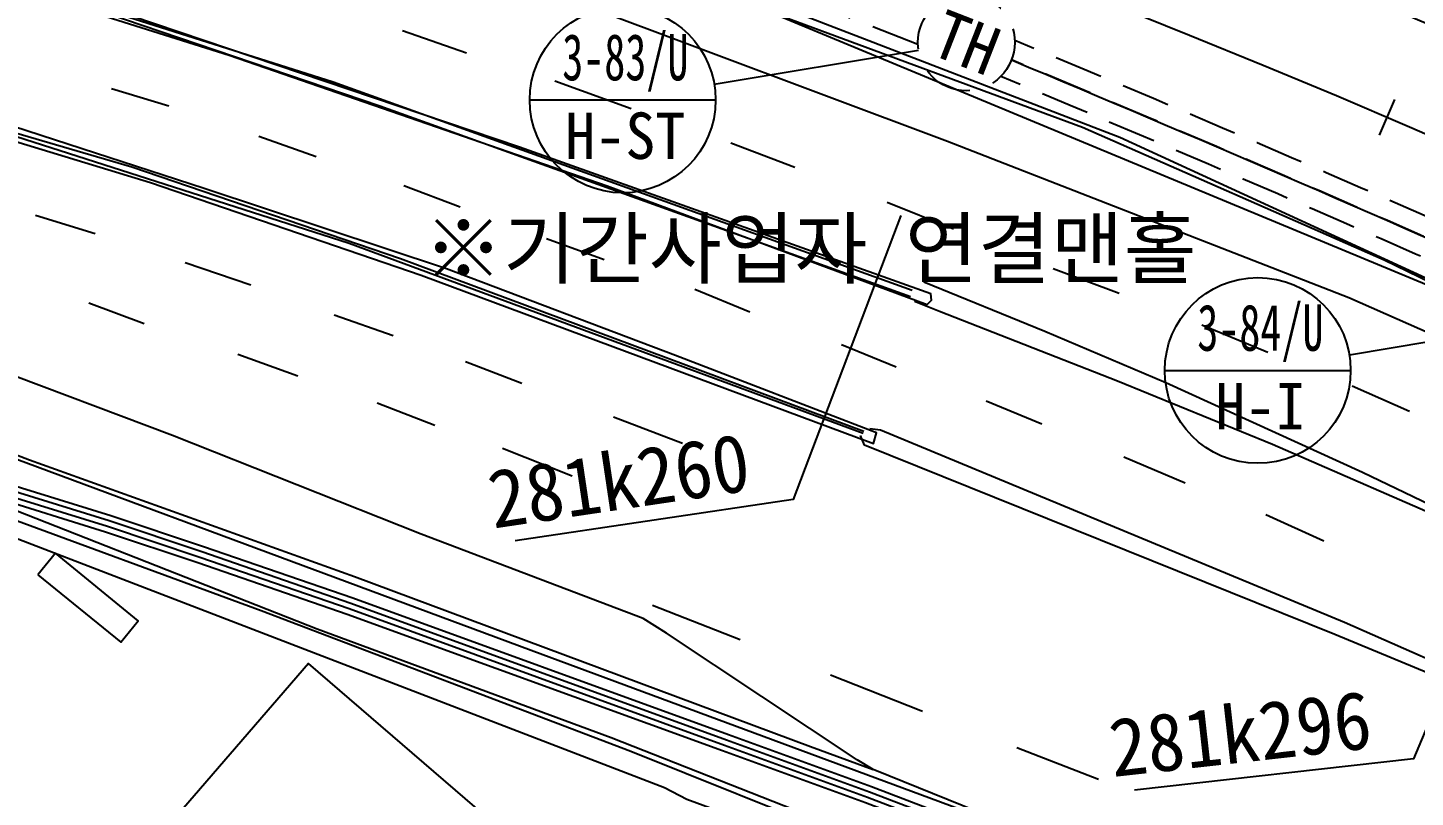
# Model space of a CAD drawing. Header units: millimetres. Extents: x 2406 to 3202, y 1103 to 1810.
# Drawn here: x 3056.2 to 3127.8, y 1412.8 to 1452.6 of the extents above; entities that cross this region are included whole.
import ezdxf
from ezdxf.enums import TextEntityAlignment as Align
from ezdxf.xclip import XClip

# ---------------------------------------------------------------- set-up
doc = ezdxf.new("R2010")
doc.units = ezdxf.units.MM
doc.header["$LTSCALE"] = 10
doc.header["$MEASUREMENT"] = 0
doc.header["$XCLIPFRAME"] = 2
doc.linetypes.add('HIDDEN', pattern=[0.375, 0.25, -0.125])
for name, color, linetype in [('TD-MANH', 4, 'Continuous'), ('TN-CABL', 4, 'Continuous'), ('TN-LEAT', 3, 'Continuous'), ('TZ-BASE', 253, 'Continuous'), ('TZ-CABL', 4, 'Continuous')]:
    doc.layers.add(name, color=color, linetype=linetype)
doc.layers.add('TX-PAPR', color=2, linetype='Continuous', plot=False)
doc.styles.get("Standard").update_dxf_attribs({"font": 'GulimChe.ttf'})
doc.styles.add('SYMBTEXT', font='GulimChe.ttf')
doc.linetypes.add('ZIGZAG', pattern='A,0.0001,-0.2,[131,ltypeshp.shx,S=0.2,R=0,X=-0.2,Y=0],-0.4,[131,ltypeshp.shx,S=0.2,R=180,X=0.2,Y=0],-0.2', length=0.8001)

# ---------------------------------------------------------------- blocks, each defined once
blk = doc.blocks.new('JD-222')
at = {"layer": 'TZ-BASE'}
blk.add_line((670.3214197814523, 0.7776537580357399), (669.5354705321079, -1.061444873688743), dxfattribs=at)
for points in [[(690.7257280136109, 2.577683471958153, 0.1193015426704877), (436.9497550432861, 53.22305429240805)], [(435.4838729317707, 50.76658465526998, -0.1194371848992386), (689.5266980143206, -0.00270831846864894, -0.1194371848992386)]]:
    blk.add_lwpolyline(points, format="xyb", dxfattribs=at)
for points, elevation in [([(519.9489970172872, -2.549836491205497), (524.0343380390841, -3.120968236704357), (543.514741401159, -6.205053159268573), (552.8419949486561, -8.008480318414513), (565.9758470528468, -10.52196409096359), (575.9293501172506, -12.53021234591142), (578.960794378916, -13.12062136366148), (582.2106148384919, -13.87578408652917), (584.7527933763922, -14.5202720783418), (587.7271352518001, -15.41112420568243), (592.9104699366144, -17.06310330232373), (598.1656392705045, -18.90356190872262), (604.0213534788054, -20.71261842027889), (608.8047976408561, -22.31312463921495), (616.5180900770356, -24.9782240112545), (635.923163084808, -32.03734027483733), (643.3029570981162, -34.72655022310209), (654.136937013769, -38.87933390584658), (660.1485434506321, -41.10687498154584), (662.6063071453827, -41.9590820792655), (664.5774747012474, -42.91220468963729), (668.1878166674287, -45.06101943243993), (668.4990663151548, -45.25392841428402)], 44.99999999999999), ([(668.3717334596731, -45.52795713348314), (668.0320652611845, -45.31743465727777), (664.4351944257505, -43.17663770547369), (662.4914792618947, -42.23678920505336), (660.0472731810878, -41.38928308652248), (654.0311278854497, -39.16006018256303), (643.1979054786789, -35.00756685956731), (635.820527194126, -32.31923722274951), (616.4178181685566, -25.26098090576124), (608.7082135705859, -22.59715575692826), (603.9294696590223, -20.99822220820352), (598.0717505661887, -19.18854631058639), (592.8153216364153, -17.34764656989137), (587.6385415038094, -15.69775647280039), (584.6728574433073, -14.80949746788247), (582.1397951750259, -14.167320615059), (578.898147649481, -13.41405704169301), (575.8710073799011, -12.82448627625126), (565.91798445725, -10.81633489619708), (552.78532525638, -8.303079412638908), (543.4627957792545, -6.500565656111576), (523.9901108712656, -3.417702698556241), (519.9182050308737, -2.84844919477473)], 43.99999999999999), ([(668.244400603784, -45.80198585349717), (667.8763138484501, -45.57384987987461), (664.2929141517379, -43.44107072171755), (662.3766513786395, -42.51449633130687), (659.9460029121547, -41.6716911913536), (653.9253187545983, -39.4407864579407), (643.0928538546723, -35.2885834959161), (635.717891458422, -32.60113421914866), (616.3175462499203, -25.54373779697926), (608.6116294985695, -22.88118687429233), (603.8375858367363, -21.28382599569159), (597.9778618607379, -19.47353071239195), (592.7201733370603, -17.63218983809929), (587.5499477573903, -15.98438874064595), (584.5929215109209, -15.09872285815072), (582.0689755155181, -14.45885714440374), (578.8355009199586, -13.70749271946261), (575.8126646446763, -13.11876020679483), (565.8601218734111, -11.1107057040208), (552.7286555715546, -8.597678509890102), (543.4108501555456, -6.796078152750852), (523.9458836996637, -3.714437159447698), (519.8874130433833, -3.147061898169341)], 42.99999999999999), ([(668.117067747371, -46.07601457461715), (667.7205624432245, -45.83026510817581), (664.1506338771724, -43.70550373775768), (662.2618234954134, -42.79220345721114), (659.8447326423484, -41.95409929568996), (653.8195096314303, -39.72151273477357), (642.9878022335179, -35.56960013159551), (635.6152558083704, -32.88303123399965), (616.2172743300907, -25.82649468741147), (608.5150454311806, -23.16521799314069), (603.7457020157599, -21.56942978414008), (597.8839731548796, -19.75851511344081), (592.6250250394514, -17.91673310680198), (587.4613540131832, -16.2710210098885), (584.5129855787964, -15.38794824830256), (581.9981558502186, -14.75039367206045), (578.7728541915712, -14.00092839758145), (575.7543219193467, -13.41303414001595), (565.8022592950729, -11.40507651251392), (552.6719859048608, -8.892277609586017), (543.3589045354165, -7.091590649884893), (523.9016565328347, -4.011171621270478), (519.8566210569115, -3.445674601767678)], 41.99999999999999)]:
    blk.add_lwpolyline(points, dxfattribs=dict(at, elevation=elevation))
at = {"layer": 'TZ-BASE', "elevation": 43.40296406527988, "flags": 128}
blk.add_lwpolyline([(600.245916104177, -23.78076771833003), (604.5241619283624, -27.26609654634376), (605.4303470847954, -26.15375413335278), (601.1521035485493, -22.6684237223526), (600.245916104177, -23.78076771833003)], dxfattribs=at)
at = {"layer": 'TZ-BASE', "extrusion": (0.01321061711711246, -0.005191350660075458, 0.9998992596625468), "elevation": 54.66633146001183, "flags": 128}
blk.add_lwpolyline([(631.3254171123198, -25.05771997053751), (635.8531850554559, -26.83680893964617)], dxfattribs=at)
at = {"layer": 'TZ-BASE', "extrusion": (0.0003994758552825001, -0.0009803051789767552, 0.9999994397102416), "elevation": 44.39878124911245, "flags": 128}
blk.add_lwpolyline([(604.9430337746873, -67.51083511833033), (628.275041020494, -40.44512155284577), (614.2014170804883, -28.31294942474523), (590.3078738066723, -56.03005886634854), (601.1153865977739, -65.34667880897668)], dxfattribs=at)
at = {"layer": 'TZ-BASE', "extrusion": (0.140071537681369, 0.3200783129964195, 0.93697910215807), "elevation": 123.6922386049175, "flags": 128}
blk.add_lwpolyline([(-599.0115400076252, -199.9135196645766), (-604.027163769995, -200.1174513166459), (-604.1115890852368, -200.121326268411)], dxfattribs=at)
at = {"layer": 'TZ-BASE', "extrusion": (0.01493788366647614, -0.005785765806628875, 0.9998716840403062), "elevation": 55.79893619580199, "flags": 128}
blk.add_lwpolyline([(650.05706162295, -32.38830407290305), (654.276370727883, -34.0223241556397)], dxfattribs=at)
at = {"layer": 'TZ-BASE'}
for points in [[(520.4736368380254, 30.36541783920256, 50.99567282367171), (530.2029470324924, 29.70784872688819, 50.6918515263818), (540.8728034523083, 28.60975402107579, 50.37165662624394), (553.9037360568473, 26.31320520717418, 49.9332079277597), (570.3897327179147, 22.93574179671123, 49.33648106841187), (590.2836380883236, 17.80868122400716, 48.65060903800292), (608.3005803042906, 12.3769990549772, 48.05570146786041), (628.2002381562779, 5.755358973401599, 46.83495841108481), (647.2354343789921, -1.369605150423013, 46.12725491021192), (667.9602482532791, -9.455184280959656, 45.80887929927938), (681.4614919127489, -15.41628456959734, 45.74338488788755), (682.1837702867633, -15.80354118227842, 45.74019290163247)], [(413.1489524278441, 141.3212055445765, 53.22430210019946), (405.6630440042645, 143.8547793195467, 53.99750001246419), (399.12285973088, 144.8601542096294, 55.06542277599218), (406.9240510915697, 131.1134343698795, 56.77737391820655), (428.4856706990977, 92.92907159004244, 57.09938810754974), (460.8391402919369, 35.47270427268813, 56.04783894686971), (462.7846950507665, 32.72566792773432, 54.77069792472891), (465.6165428225941, 29.8339329471637, 54.5742146905534), (468.3584642463538, 28.70284280658234, 54.30677917737007), (471.3959714079101, 28.49128845712403, 54.24674263359422), (478.4504377389385, 29.69010570150567, 53.7773660186194), (495.4561165191699, 32.61857342714211, 53.45171325086555), (505.5404952695535, 34.54107549984474, 52.87863715118699), (511.7023036467144, 35.24398269457743, 52.64394884369958), (517.6066997512826, 35.30579401328578, 52.46565850157736), (522.654104597721, 34.76900698320242, 52.46565850157736), (530.0877326965856, 33.56722402054584, 52.40926053621217), (552.108833198552, 29.30704917936237, 51.412290051692), (576.6137932029378, 24.50232408940792, 50.86104542247738), (591.3743215202994, 21.50915222801268, 50.23884851425494), (598.45152731298, 19.43269896184211, 49.96413584425029), (638.4579361854994, 5.144268847856438, 48.12301516845758), (672.8918099399598, -9.154278430476552, 47.3589137022195), (682.8428197850299, -14.38522311212728, 47.28544898583052)], [(683.042258813075, -13.95601714481018, 45.76082978891199), (669.789764717425, -7.513903644954553, 45.81069858848471), (654.2018548947235, -0.6661442772019655, 45.92531380842043), (635.5204577816185, 6.267267791001359, 46.53477569220556), (612.1799822011963, 14.53735664646956, 47.80463955752505), (594.0983052320662, 20.76438868316473, 48.58147604820043), (588.73453556202, 22.05969749833457, 48.82889938012514), (571.8148426341068, 25.36181140132248, 49.15637143708432), (548.0126300055126, 30.01289363906835, 50.26431856312954), (533.8412219379097, 32.98745551920729, 50.63727285022194), (524.5244945054583, 34.3925729340408, 50.89925049578928), (519.4711338072375, 35.18429236277007, 51.12302306804472)], [(683.0714909002418, -13.89310776157072, 45.73753284671535), (674.9327672832005, -9.833467743679648, 45.7342884418609), (656.1382009896624, -1.178305189270759, 45.90348233795648), (636.5043855399999, 6.405944271798944, 46.37103966372597), (619.1831141352595, 12.33578718034551, 47.17152691407063), (593.0111776743142, 21.47965763468528, 48.35406489753433), (570.2322743483237, 25.99512618934386, 49.17820290754826), (547.6612096258323, 30.49350337340729, 49.90409930047444), (526.5814265977533, 34.53971697218367, 50.81556319234416), (517.3636476467072, 35.53277347152471, 50.99749211287704), (509.1760070874298, 35.28710688094725, 51.25946975844438), (496.654820873955, 33.13679043744924, 51.53054385003837), (482.1648122849292, 30.39656853271299, 52.15637933667146), (473.3552261540317, 28.98046924191294, 52.48203210442531), (469.0792418730853, 28.77612044714624, 52.7967691369472), (465.9265586475085, 30.03170854810742, 52.92775795973087), (464.1808466054208, 31.27629260142567, 52.92775795973087)], [(514.1800207930792, 21.91803391990834, 45.62513108954118), (525.5053429431864, 21.71091995254392, 45.62513108954118), (535.143179540959, 20.88134915093542, 45.62513108954118), (548.2287942428375, 19.03473796418984, 45.62513108954118), (561.3283985329035, 16.313625610288, 45.66151687364776), (577.7318109396147, 12.54115607199492, 45.66879403046907), (593.1352106679988, 8.435170951881446, 45.67607118729038), (610.1303540095978, 3.077137003070675, 45.76703564755682), (629.6501308950828, -3.683867533487501, 45.76703564755682), (646.180350020004, -9.813706167886266, 45.9053016271618), (646.402658961917, -9.594216454628622, 45.9053016271618), (646.3717161522072, -9.265577530255541, 45.9053016271618), (625.1140074677242, -1.679145794099895, 46.57843863313345), (605.0434275428415, 5.09957912133541, 47.71003651884795), (586.5632413345447, 10.58497352001723, 48.56328315614714), (568.1265416570532, 15.24896976785385, 48.9908161193994), (551.3273533783504, 18.71452977697481, 49.64939881172842), (534.1989748459891, 21.37000597748556, 50.1733541028631), (519.4278793109406, 22.17691222499707, 50.60634493373135)], [(520.6453185722639, 14.40813068320858, 50.56632057121412), (530.2376124771836, 13.74147661830648, 50.51719976267024), (540.4726183435996, 12.61273886574781, 50.23702922504961), (552.4323075269058, 10.37120398151455, 49.99142518233023), (572.4250213028863, 6.043447418138385, 49.36922827410778), (589.6558359082264, 1.492814271390671, 48.63423543515496), (606.0551105991763, -3.505535717820749, 47.88832686097017), (620.0406205356994, -8.290005574643146, 46.93683860658322), (643.4100697076356, -16.9926618016616, 46.14544780226521), (643.5654876727785, -16.43490356008988, 46.14544780226521), (633.181114634237, -12.44233839516528, 45.78886711802077), (621.3505956691806, -7.961102625762578, 45.71609554980762), (608.8345928445633, -3.81465616018977, 45.85981939702859), (598.9844399658323, -0.6114032406476326, 45.83071076974333), (588.282540479413, 2.320319355872925, 45.23762248880615), (576.3793756538653, 5.571132198441774, 45.64696256000512), (566.9119690024818, 7.693865647772327, 45.6833483441117), (550.9383779045602, 11.10612185671926, 45.68516763331703), (541.038729035994, 13.21501096707652, 45.7088183929863), (531.8001128787, 14.2042189820495, 45.56691383497066), (523.5826269953395, 15.07636733894469, 45.49050368834685)], [(642.8813268134836, -16.47439936635783, 46.8531513031381), (616.324254203937, -6.656455364893191, 47.92471264507675), (596.3907555522164, -0.259280871192459, 49.14909428026301), (576.3628431352554, 5.327787431102479, 50.0405459908741), (553.3583885867556, 10.46320327857393, 50.71186370764042), (538.3187730538484, 13.13843123576953, 50.90106978499461), (528.5968245640688, 14.16929085878655, 51.20307179307919), (518.2898496198177, 14.55426423228346, 51.49051948752113)], [(511.0690519942727, 22.1713541392528, 51.26492762606037), (523.7151036857977, 22.15384364948841, 50.748249491747), (535.7079418412468, 21.27941013156669, 50.31889723928941), (551.347140450991, 18.78330820199335, 50.05873888292739), (568.686221343145, 15.05378613865469, 49.65121810093375), (590.5076327447605, 9.618333771562902, 48.89803236992763), (615.4898895709193, 1.689383218501462, 48.00294208090587), (645.4024726339267, -9.068531844444806, 46.53295640300023)], [(642.90602369525, -16.37399984430522, 46.25278586537961), (618.9776985780627, -7.44491332420148, 47.1315025515534), (605.0891268082778, -2.713950399571331, 47.7828080870611), (589.8372924696596, 1.749006613856182, 48.7379349198587), (571.7794926993374, 6.448285437683808, 49.62210947364849), (550.7987842658767, 11.0478499418823, 50.07693177498068), (537.6766087528667, 13.44762051536236, 50.40622312114519), (526.2042079703242, 14.6106193480955, 50.65728503148055), (511.955431000737, 14.70798397174804, 51.23945757718577), (499.2111622473167, 13.69536660111044, 51.57602608017159), (488.913640855375, 11.91221736947773, 52.55662296184379), (487.2941627166874, 13.01171523606172, 52.68215391701148), (486.4218365398992, 17.40457216993673, 52.68215391701148), (487.1586997465638, 18.93058318382828, 52.63485239767294), (487.6874646009237, 19.35750908928458, 52.57845443230774), (500.8603573534929, 21.39044330650358, 51.08117941632216), (511.8948574810638, 22.15849729956244, 50.77553882982693), (523.4753005394887, 22.14756264322205, 50.22793277902296), (538.0515909696696, 20.99849419575185, 49.71853180153091), (553.9599392457167, 18.23492926481413, 49.3637704064918), (575.2267535759893, 13.58790513681015, 48.75612781191199), (594.3488953570195, 8.463286350655835, 48.06479791388706), (617.9083282728097, 0.4627947603585199, 46.71124674512245), (645.3263015167613, -9.389647027652245, 45.9053016271618)], [(619.0815242979152, 4.34273072463111, 47.16788833565997), (622.3841303538065, 3.192385889240541, 46.89317566565533)], [(620.0497645713913, -21.6826381238352, 46.52040993192984), (607.2014576362562, -16.58124734146986, 47.07146600777755), (597.7663708246837, -13.031576813024, 47.97929132123661), (587.4090122682101, -10.00560164265335, 48.49051158793399), (570.3382962531468, -5.303742038697237, 49.2436973189401), (551.3815112532757, -1.167193662637146, 49.99324447153555), (533.31680381755, 1.845170734130079, 50.14242618637251), (521.725156825385, 2.820240480621578, 50.56995914962478), (511.7075184446876, 2.911340832069982, 50.84103324121876), (503.5688905383286, 2.264402812405024, 51.2412768663911), (491.3412592922978, 0.2840583696961403, 51.71974992739256), (478.0616188638669, -2.188705284555908, 52.30192247309777), (470.4133342109562, -4.39635740176891, 52.78039553409923), (457.0960748401412, -9.372996814840008, 53.00598739556001), (450.3674234536302, -12.46218773155124, 53.26978433033268), (438.9508402356005, -19.49074701665086, 53.51720766225739), (427.2492091993918, -28.06183563426021, 53.51720766225739), (372.0969729005883, -72.21960297209444, 54.36135785352994), (370.192561628035, -73.7829169856268, 54.41047866207381), (369.8950361544557, -74.6758400463732, 54.41047866207381), (369.9709053441766, -75.55590133176884, 54.41047866207381), (371.9154360207031, -77.07119584045722, 54.62333549909728)], [(626.9512129554932, 1.745519444404636, 46.68577669624785), (630.8956454620056, 0.3163972656766418, 46.49475132968833)], [(607.0116294617474, 0.4323313021741342, 45.78158996119945), (604.0411449858802, 1.329723066504812, 45.78158996119945)], [(383.3366664411733, -66.62958423656528, 54.90499999999999), (408.116015332489, -47.7230026506877, 54.37955074558322), (424.2030861163803, -35.30320733887493, 54.20671827107699), (435.1915394415846, -26.9715295653441, 54.17215177617575), (444.150771075103, -20.67459804780083, 53.93200560107235), (449.7232212292438, -17.44535103344242, 53.75371525895013), (456.206992028543, -14.18657975815586, 53.48809903497213), (462.3419542151387, -11.46667075838195, 53.41350817755365), (469.3631332402292, -8.618213263864163, 53.1133254586744), (478.2729829084419, -5.793822375650052, 52.71308183350207), (487.680666657252, -3.517302118503721, 52.21641588044731), (513.8827961379429, 0.41199052502634, 50.92653983386921), (525.7097728746885, -0.6573018900526222, 50.55358554677682), (537.4554719929583, -2.712801153975306, 50.21519775458567), (550.4007222296204, -5.55466045907815, 49.90228001126911), (569.6620498798438, -9.0007598696684, 49.43472268549962), (582.5494321175502, -11.57659042687737, 48.80524862045586), (589.5823327789549, -13.91231585768401, 48.58147604820043), (599.8069181813044, -17.83250760662486, 47.94654411554069), (616.600630883564, -23.86866521512275, 46.79129547015692), (640.157517859916, -32.66114387480775, 46.24550870855829), (643.392128331092, -33.84453324432252, 46.28612731464988)], [(614.6232495198783, -2.18451662818552, 45.68152905490637), (611.6628661339928, -1.130823974701343, 45.78158996119945)], [(636.047082249017, -1.460029774811119, 46.34193103644071), (639.3377516319742, -2.719839288620278, 46.13817064544389)], [(521.7739750998153, -2.896270722267218, 51.23599999999999), (536.596674177039, -5.521626329689752, 50.95199999999998), (574.328471725632, -13.07531514775474, 49.20099999999999), (581.8235023442539, -14.46170507272473, 49.22399999999999), (583.9365389362501, -15.02862425683998, 49.20099999999999), (585.2210799352324, -15.38493230071617, 49.08199999999999), (593.9068743184616, -18.40941918775206, 48.56199999999998), (614.6712582469045, -26.57906502284459, 47.047), (629.8617330887355, -32.19323878927389, 46.66799999999999), (656.0519582299748, -42.50980081598391, 46.21899999999999), (666.8364144149236, -46.05039974782267, 46.337), (667.8349759221892, -46.68309482309269, 46.32284021950873)], [(667.2592985363153, -47.92199059820268, 40.46940641493541), (665.8779978103994, -47.19793607055908, 40.27799999999999), (633.7686503834848, -35.39560139397508, 40.49099999999999), (632.6208411937405, -34.79740822789609, 42.78699999999999), (593.4277586478856, -19.7092992492253, 42.47899999999999), (587.764501623431, -17.54677112816717, 42.432), (584.3088477278361, -16.39796211273642, 42.361), (582.8226419698622, -15.95873045947519, 42.38499999999999), (580.2109522743849, -15.21419910734403, 42.432), (578.1132308580854, -14.84193460576353, 42.432), (560.4197446526086, -11.73946028694627, 42.76299999999999), (534.9812865872227, -6.729071953363018, 42.69199999999999), (528.4706821086875, -5.337664634978864, 42.669), (524.3571747258829, -4.391317441331921, 42.645), (520.6410806010826, -3.65543806515052, 42.645), (519.2127977164055, -3.442776358686388, 42.645), (518.3640674519702, -3.349449310044292, 42.645), (516.4654222543177, -3.22668362443801, 42.669), (513.9633652914199, -3.411983258905821, 42.669), (491.9755681694078, -6.530284675594885, 42.69199999999999)], [(493.0128881231649, -9.821411581913708, 52.67999999999999), (492.2003630033287, -6.327372668252792, 52.58499999999999), (513.5432721438992, -3.054292404267471, 51.44899999999998), (518.4768822326441, -3.248564101755619, 51.14199999999999), (522.2121172121842, -3.724300002679229, 50.99899999999999), (527.4656266455422, -4.595671699731611, 50.99899999999999), (538.634038033837, -6.543319784279447, 50.45499999999998), (574.5248242640228, -13.4792243958218, 49.41399999999999), (583.688833524735, -15.35953667585272, 48.89299999999999), (586.9817957762862, -16.33735905736103, 48.75099999999998), (597.3577539673133, -20.31242592693889, 48.01699999999999), (611.7814339946199, -25.63145445389091, 46.739), (630.8721586558677, -32.90064614955918, 46.26599999999999), (664.0952538934362, -46.23095720499987, 46.26599999999999), (667.3822581951099, -47.65737328736577, 46.26599999999999)], [(622.0509860904422, -4.779896838939749, 45.66697474126374), (619.14427576444, -3.673819047835423, 45.66697474126374)], [(644.1063541659387, -4.517782245093258, 46.05266405279344), (647.5406881778908, -5.908180710830493, 45.87437371067122)], [(600.1225332148315, -5.189227369759465, 47.98838776726326), (603.2044713835639, -6.144403858168516, 47.72822941090124)], [(629.4887282026466, -7.50636438379297, 45.80706001007405), (626.510612823884, -6.410451161500532, 45.79978285325274)], [(607.8509262866282, -7.647109695797553, 47.60633703414421), (611.2402200788783, -8.786626957618864, 47.42804669202199)], [(652.6955583418894, -7.949268311174819, 45.80160214245807), (656.0927954956715, -9.226636590290582, 45.79432498563676)], [(637.0158339574409, -10.21128803447937, 45.81251787769004), (634.176888505579, -9.033761507715099, 45.81251787769004)], [(646.0009377014358, -8.631243533542147, 46.20303177995196), (652.2605292263906, -11.18730513795163, 46.1551888963379), (658.5151167102449, -13.84031417360529, 46.1551888963379), (668.6738977640634, -18.46822850883473, 46.13756257079592), (678.6989030059776, -23.30320585056324, 46.03149962514729)], [(605.7333762260678, -10.81775343816844, 47.44805887328061), (602.8815059421759, -9.749538158386713, 47.62089134778684)], [(678.6621610608709, -23.38227694435045, 46.01417829200192), (680.3361049007217, -24.09281482070219, 46.01417829200192), (674.0633412871102, -21.43021884164773, 46.01417829200192), (664.0112581581925, -17.04850435751723, 46.11993624525393), (656.0075576674135, -13.7793101525458, 46.27857317513189), (646.8223208300478, -10.16935295870644, 46.24332052404792), (645.5296587029006, -9.658250433712965, 46.12420419607903)], [(615.5450858340191, -10.33850447519217, 47.18426193850794), (618.5920345121121, -11.41474596905755, 46.98232083671644)], [(660.3703250456601, -10.86332408315502, 45.79432498563676), (663.7753704210336, -12.26637860527262, 45.60329961907723)], [(644.5839526247291, -13.05616146547254, 45.81251787769004), (641.7553307687922, -11.89035771001363, 45.81251787769004)], [(613.6784296734259, -13.50964918613317, 47.04053809128696), (610.5757386553742, -12.38832120285952, 47.26794924195306)], [(622.3341885334521, -12.76489717559889, 46.83131983267415), (625.2430286096933, -13.87029367050854, 46.64029446611463)], [(668.1277186047228, -14.00778559022001, 45.60329961907723), (671.0899517737271, -15.31678507546894, 45.60329961907723)], [(620.7495758839359, -16.06180538644549, 46.58025792233878), (617.7665928744245, -14.91251327158534, 46.83859698949547)], [(652.1096734045132, -15.99160210444825, 45.81251787769004), (649.2337916260294, -14.8042925420159, 45.81251787769004)], [(629.9767260098888, -15.61930165343801, 46.38741326657394), (633.5389125977817, -16.97490473405924, 46.29462951710217)], [(643.2154384898604, -16.22571806886117, 45.94532598967904), (643.773938497703, -16.28511286096182, 45.94532598967904), (667.7339247260243, -26.22907404034049, 45.94532598967904), (675.7086232301954, -29.73848552571144, 45.80294722795165)], [(675.460332757415, -30.27282303012908, 45.80706001007405), (667.2379367596295, -26.86854564817622, 45.80706001007405), (642.9451943470631, -17.07328995590797, 45.94532598967904), (642.7441641923215, -16.58870778870187, 45.94532598967904)], [(627.8411426890234, -18.69100702329888, 46.31828027677144), (624.2380234545271, -17.24707773787668, 46.45290767796577)], [(659.508794452151, -19.0450152309204, 45.81251787769004), (656.3314494230144, -17.70059135209885, 45.81251787769004)], [(666.678459836723, -22.04458507907111, 45.81979503451136), (663.6817818286072, -20.68368614243809, 45.81251787769004)], [(668.805885252892, -44.59363378569833, 46.17179923860312), (666.5609075109533, -43.31449685117695, 46.09223773368796), (665.5796771791647, -42.79531739000231, 46.09223773368796), (665.0253888505395, -42.59057434648275, 46.09223773368796), (643.392128331092, -33.84453324432252, 46.28612731464988), (642.5611948361038, -33.34095713528222, 46.28612731464988), (632.7209049881785, -26.79540032209479, 46.23324833802393), (631.5168802768458, -26.0449729161046, 46.25087466356592), (620.0497645713913, -21.6826381238352, 46.52040993192984)]]:
    blk.add_polyline3d(points, dxfattribs=at)
at = {"layer": 'TZ-BASE', "linetype": 'Continuous'}
blk.add_polyline3d([(382.8684330609976, -84.61841831565835, 56.53358916469249), (391.3141817649594, -76.82971592753893, 56.53358916469249), (383.369116994465, -66.92946634520194, 56.88289269211562), (408.9867986419995, -47.21155233282479, 56.92655563304351), (417.9348375333648, -39.83309748119791, 56.8119404131078), (434.2652068153257, -27.73645823221887, 56.26979222991982), (446.445734869747, -19.44414846261498, 56.12061051508287), (456.2221283807303, -14.2911402231839, 55.94232017296064), (462.9279580599978, -11.64873803689261, 55.54025725858298), (473.7196798470977, -7.067280750488862, 55.1054471385094), (486.9303950969188, -3.969541640923126, 54.63425123432926), (502.6617751263257, -1.192347486707149, 53.76099241577145), (514.6641908356978, 0.2825674732157495, 53.25159143827939), (536.3723355818365, -2.845181346201571, 52.65668386813688), (556.0214387040178, -6.980943850794574, 51.94716107805866), (578.2022999461915, -11.05948029845604, 51.58876110460889), (588.4373025660752, -13.83066531055374, 51.13757738168735), (625.7219646389422, -27.6792859682464, 49.02174403588999), (663.6919377662416, -41.75474083502195, 48.34860702991834), (668.7361744335212, -44.74365607544314, 48.34860702991834)], dxfattribs=at)
at = {"layer": 'TZ-BASE'}
for centre, radius, start, end in [((456.2875738207076, -501.2387659099186), 549.9999999999999, 65.04596646187876, 92.32054882542516), ((453.7924015870667, -505.8940193003218), 549.999999999986, 65.01459981919119, 92.32054629367558)]:
    blk.add_arc(centre, radius, start, end, dxfattribs=at)
blk = doc.blocks.new('TTTW101-2')
blk.add_line((-6, 0), (6, 0))
blk.add_circle((0, 0), 6)
at = {"style": 'SYMBTEXT'}
for tag, p in [('TTTW_TITLE_1', (0.1704066909143194, 2.770371558942997)), ('TTTW_TITLE_2', (0.1704066909143194, -2.31009496677052))]:
    blk.add_attdef(tag, text='', height=3, dxfattribs=at).set_placement(p, align=Align.MIDDLE_CENTER)
blk = doc.blocks.new('JD-FJF6')
at = {"layer": 'TZ-BASE', "flags": 128}
for points in [[(636.8338345527882, 72.75720714902855), (626.2809898604173, 70.98874202260049)], [(635.9120286528196, 64.23252142811543), (630.3470210856758, 49.54891701499582), (615.9979116249306, 47.40896729766973)], [(669.6372055203537, 58.77834131702548), (659.0843608279829, 57.00987619056832)], [(668.4915376655408, 50.61734624268138), (662.3963819040509, 36.14576636944548), (647.9789597049239, 34.52889771611081)]]:
    blk.add_lwpolyline(points, dxfattribs=at)
at = {"layer": 'TZ-BASE'}
ref = blk.add_blockref('TTTW101-2', (621.5470034565951, 70.19541187243885), dxfattribs=dict(at, xscale=0.7999999999759675, yscale=0.7999999999759675, zscale=0.7999999999759675, rotation=8.393036539132272e-10))
ref.add_attrib('TTTW_TITLE_1', '3-83/U', dxfattribs={"layer": '0', "height": 2.399999999999999, "style": 'SYMBTEXT', "width": 0.7}).set_placement((621.6833288093912, 72.4117091197113), align=Align.MIDDLE_CENTER)
ref.add_attrib('TTTW_TITLE_2', 'H-ST', dxfattribs={"layer": '0', "height": 2.399999999999999, "style": 'SYMBTEXT'}).set_placement((621.6833288093912, 68.3473358991032), align=Align.MIDDLE_CENTER)
ref = blk.add_blockref('TTTW101-2', (654.350374424248, 56.21654604043579), dxfattribs=dict(at, xscale=0.7999999999759675, yscale=0.7999999999759675, zscale=0.7999999999759675, rotation=8.393036539132272e-10))
ref.add_attrib('TTTW_TITLE_1', '3-84/U', dxfattribs={"layer": '0', "height": 2.399999999999999, "style": 'SYMBTEXT', "width": 0.7}).set_placement((654.486699777015, 58.43284328759182), align=Align.MIDDLE_CENTER)
ref.add_attrib('TTTW_TITLE_2', 'H-I', dxfattribs={"layer": '0', "height": 2.399999999999999, "style": 'SYMBTEXT'}).set_placement((654.4866997769568, 54.36847006704193), align=Align.MIDDLE_CENTER)
for s, rotation, p in [('281k260', 8.48227075684107, (614.8591897123843, 48.04172301336075)), ('281k296', 6.398805490230642, (646.863994604355, 35.20263372841873))]:
    blk.add_text(s, height=2.999999999999997, rotation=rotation, dxfattribs=at).set_placement(p)
blk = doc.blocks.new('A$C0B570958')
at = {"layer": 'TD-MANH', "linetype": 'HIDDEN'}
blk.add_circle((8.851063733798128, 2.499999233526751), 2.5, dxfattribs=at)
at = {"layer": 'TD-MANH', "style": 'SYMBTEXT'}
blk.add_attdef('TZMH_TITLE', text='', height=2.5, dxfattribs=at).set_placement((8.851063733798128, 2.499999233526751), align=Align.MIDDLE_CENTER)

msp = doc.modelspace()

# ---------------------------------------------------------------- linework, layer by layer
at = {"layer": 'TN-CABL', "linetype": 'ZIGZAG', "ltscale": 0.5}
msp.add_lwpolyline([(3106.970056777831, 1450.94710867217, -0.00640076382647152), (3135.114155755826, 1438.782405050815, -0.01148649837317426)], format="xyb", dxfattribs=at)
at = {"layer": 'TX-PAPR'}
msp.add_lwpolyline([(2465.340968311571, 1378.683789841971), (2441.169979536946, 1567.152175296005), (2640.68086527615, 1590.46120517517), (2839.596330803248, 1615.365357706376, -0.05349547727819447), (2986.036194424098, 1615.473649478919, -0.05538843741618223), (3128.879032623616, 1584.008826881089, -0.02656060099874212), (3196.529727177909, 1556.942309364031), (3116.564102378685, 1384.589403651009, 0.02649247736034283), (3067.7645262392, 1404.106027821743, 0.0553884374161671), (2965.905629797791, 1426.543079247867, 0.05274901855642684), (2861.475727877736, 1426.621320218221), (2663.507038035965, 1401.83570369932), (2465.340968311571, 1378.683789841971)], format="xyb", dxfattribs=at)
at = {"layer": 'TZ-CABL', "linetype": 'HIDDEN'}
for points in [[(2999.588281327869, 1480.176567779907, -0.04621060614475295), (3046.737256445584, 1470.701224699786, -0.02178808646970221), (3102.142456669284, 1451.753317152639, -0.02170982395521245)], [(3107.138160585699, 1451.960471841996, -0.006482226175798764), (3135.664626977825, 1439.631619111484, -0.006400763826468888)], [(3106.970056777831, 1450.94710867217, -0.00640076382647152), (3135.114155755826, 1438.782405050815, -0.01148649837317426)], [(3106.416297300846, 1450.0945697636, -0.006494069483490029), (3134.946366296568, 1437.761895106518, -0.006400763826474155)]]:
    msp.add_lwpolyline(points, format="xyb", dxfattribs=at)

# ---------------------------------------------------------------- block references
at = {"layer": 'TD-MANH', "rotation": 338.7257517749018}
msp.add_blockref('A$C0B570958', (3095.485437289124, 1452.736007566966), dxfattribs=at).add_auto_attribs({'TZMH_TITLE': 'TH'})
at = {"layer": 'TZ-BASE'}
ref = msp.add_blockref('JD-222', (2456.435867184086, 1448.119510798739), dxfattribs=at)
XClip(ref).set_block_clipping_path([(8.905101127485977, -69.4357209567388), (-15.265887647110503, 119.03266449726652), (184.24499809215195, 142.3416943764314), (383.16046361919143, 167.24584690775373), (529.6003272400703, 167.35413868023898), (672.4431654395303, 135.8893160824082), (740.0938599938818, 108.82279856532114), (660.1282351946575, -63.53010714770062), (611.3286590551725, -44.01348297696677), (509.46976261376403, -21.576431550871348), (405.03986069370876, -21.498190580517985), (207.0711708519084, -46.28380709938938)])
msp.add_blockref('JD-FJF6', (2465.340968311542, 1378.683789841971), dxfattribs=at)

# ---------------------------------------------------------------- texts
at = {"layer": 'TN-LEAT'}
msp.add_text('※기간사업자 연결맨홀', height=2.999999999999998, dxfattribs=at).set_placement((3096.571269326214, 1441.203440492181, 45.94532598968302), align=Align.MIDDLE_CENTER)

doc.saveas('drawing.dxf')
